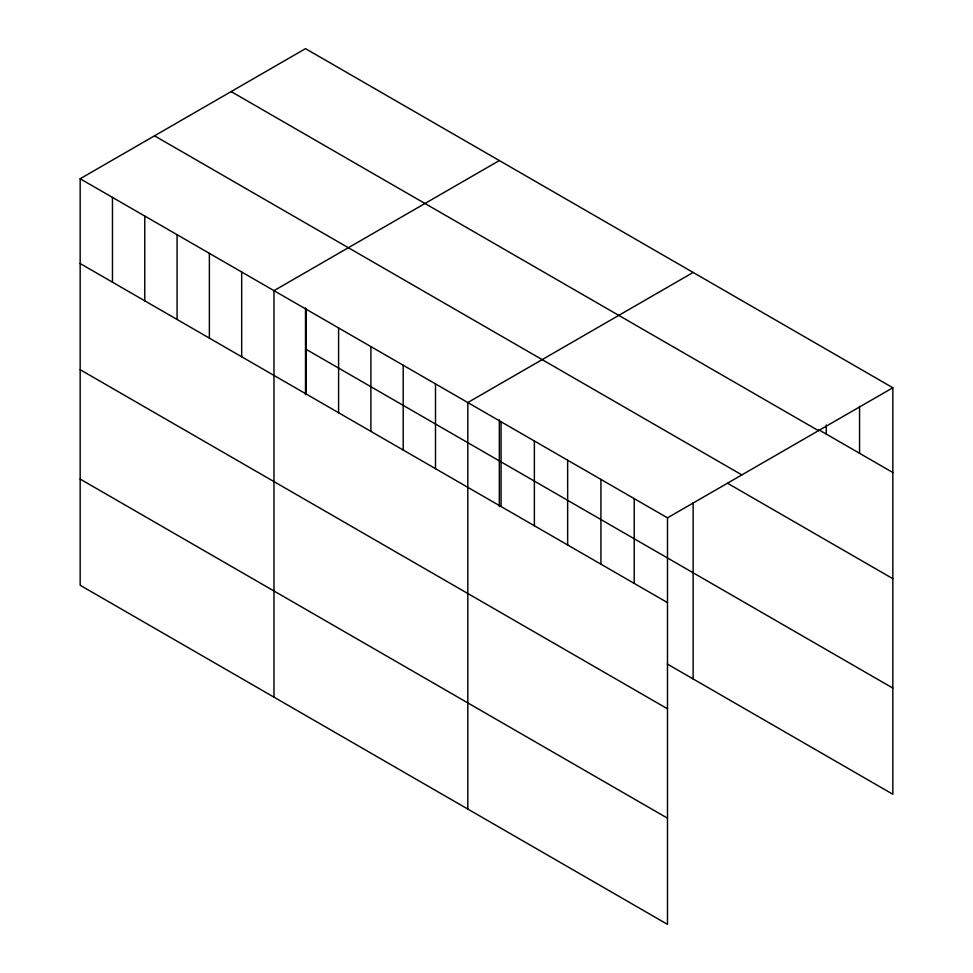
<?xml version="1.0" encoding="UTF-8"?>
<svg xmlns="http://www.w3.org/2000/svg" width="973" height="973" viewBox="0 0 973 973"><rect width="100%" height="100%" fill="white"/><g stroke="black" fill="none" stroke-linecap="round" stroke-linejoin="round"><path stroke-width="1.46" d="M80.163 178.752L667.49 517.843L667.49 924.35L80.163 585.26L80.163 178.752L305.51 48.65L892.837 387.741L892.837 794.248L667.308 664.036M499.331 160.557L273.985 290.659L273.985 697.155M693.141 272.452L467.806 402.554L467.806 809.062M667.49 517.843L892.837 387.741M818.597 429.652L892.837 472.513M231.136 91.584L818.475 430.674M154.525 135.819L741.864 474.909M727.707 483.35L892.837 578.692M305.51 348.979L892.837 688.081M80.163 263.525L667.49 602.615M80.163 369.691L667.49 708.794M80.163 479.081L667.49 818.184M859.56 406.373L859.56 453.296M826.272 425.006L826.272 434.08M693.141 502.895L693.141 678.959M634.214 498.638L634.214 583.399M600.925 479.421L600.925 564.182M567.648 460.205L567.648 544.977M534.372 440.988L534.372 525.761M501.083 421.771L501.083 506.544M499.331 419.862L499.331 506.592M435.503 383.909L435.503 468.67M403.199 365.252L403.199 450.025M370.895 346.607L370.895 431.38M338.592 327.95L338.592 412.722M306.288 309.305L306.288 394.077M305.51 307.954L305.51 394.697M241.681 272.002L241.681 356.775M209.377 253.357L209.377 338.118M177.074 234.7L177.074 319.472M144.77 216.055L144.77 300.827M112.467 197.397L112.467 282.17"/></g></svg>
